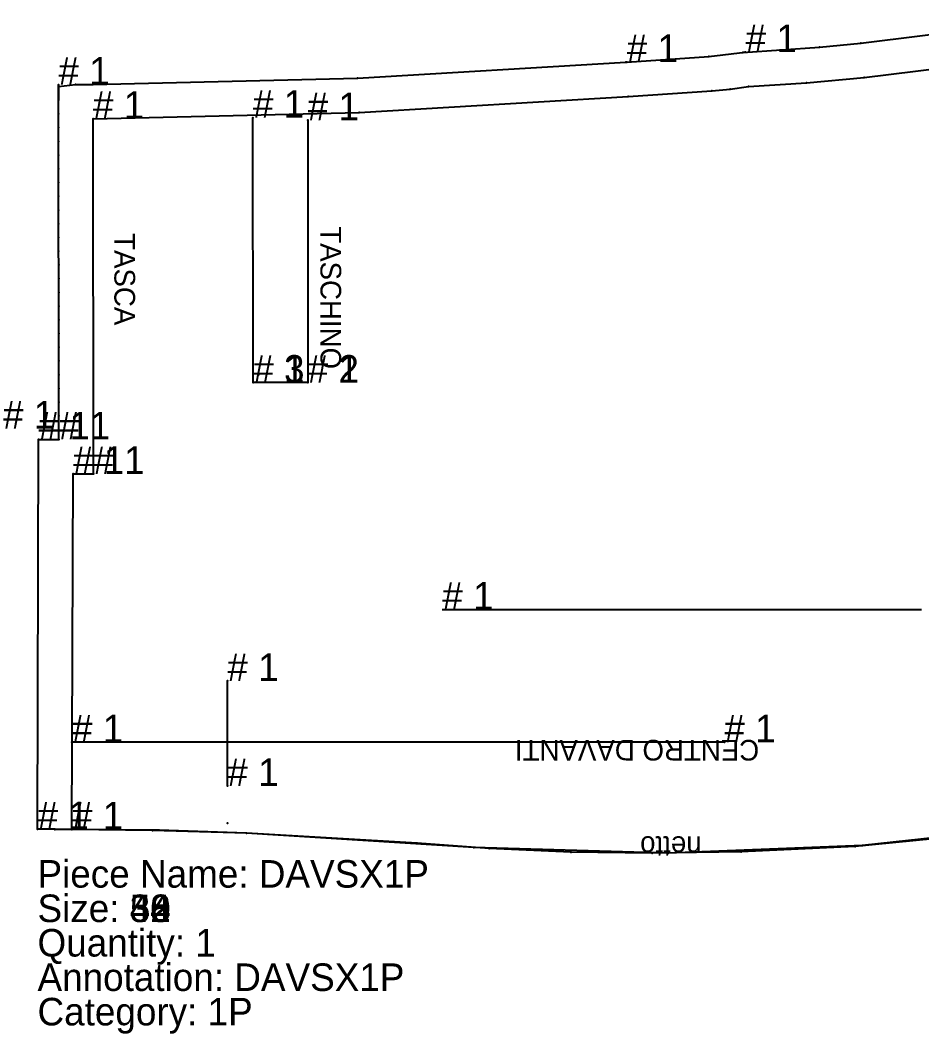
# Model space of a CAD drawing. Extents: x -10 to 11547, y -349 to 304.
# Drawn here: x 825.3 to 1086.8, y -183.3 to 110.9 of the extents above; entities that cross this region are included whole.
import ezdxf

# ---------------------------------------------------------------- set-up
doc = ezdxf.new("R2010")
doc.units = 0

# ---------------------------------------------------------------- blocks, each defined once
blk = doc.blocks.new('DAVDX1P-S_42')
at = {"layer": '1'}
blk.add_text('# 1', height=8, dxfattribs=at).set_placement((319.065, -106.329))
at = {"layer": '2'}
blk.add_text('# 1', height=8, dxfattribs=at).set_placement((319.065, -106.329))
blk = doc.blocks.new('DAVSX1P-S_38')
at = {"layer": '1'}
blk.add_lwpolyline([(72.8167, -26.9005), (38.3084, -30.2476), (5.2725, -31.8215), (-20.5552, -32.1835), (-44.1084, -31.8762), (-67.8733, -30.8505), (-88.785, -29.3257), (-138.3, -26.4), (-165.5678, -25.5827), (-188.9, -25.3), (-193.8999, -25.2815), (-198.8999, -25.2631), (-198.571, 87.9), (-192.7097, 87.9), (-192.7164, 94.751), (-192.7202, 98.7357), (-192.7241, 102.7204), (-192.728, 106.7051), (-192.7318, 110.6899), (-192.7357, 114.6745), (-192.7396, 118.6593), (-192.7434, 122.644), (-192.7473, 126.6287), (-192.7511, 130.6134), (-192.755, 134.5981), (-192.7589, 138.5828), (-192.7627, 142.5675), (-192.7666, 146.5523), (-192.7704, 150.5369), (-192.7743, 154.5217), (-192.7782, 158.5064), (-192.782, 162.4911), (-192.7859, 166.4758), (-192.7898, 170.4605), (-192.7936, 174.4452), (-192.7975, 178.4299), (-192.8014, 182.4146), (-192.8096, 190.9063), (-192.8052, 186.3994), (-192.8091, 190.384), (-187.8518, 190.9529), (-182.894, 190.9996), (-106.0637, 192.7892), (-28.1545, 197.4786), (-27.9164, 197.4911), (-4.0829, 199.062), (6.4145, 200.3513), (6.5699, 200.36), (5.7199, 200.2451), (27.9806, 201.813), (39.9579, 202.9457), (93.6372, 209.6067)], dxfattribs=at)
at = {"layer": '13'}
for p in [(-134.8, 106.7), (-143.8, -23.5)]:
    blk.add_point(p, dxfattribs=at)
at = {"layer": '14'}
blk.add_lwpolyline([(92.1267, -24.3317), (40.5, -30), (-15.8897, -32.2015), (-72.3, -30.6), (-138.3, -26.4), (-163.5931, -25.5503), (-188.9, -25.3), (-188.6001, 77.9), (-182.7, 77.9), (-182.8, 181), (-105.6, 182.8), (-27.5, 187.5), (-3.2, 189.1), (2.112, 189.6462), (7.4, 190.4), (24.2178, 191.4602), (41, 193), (95, 199.7)], dxfattribs=at)
at = {"layer": '2'}
for p in [(6.4145, 200.3513), (39.9579, 202.9457), (-28.1545, 197.4786), (-4.0829, 199.062), (-106.0637, 192.7892), (41, 193), (-192.8096, 190.9063), (-187.8518, 190.9529), (-182.894, 190.9996), (-3.2, 189.1), (7.4, 190.4), (-27.5, 187.5), (-105.6, 182.8), (-182.8, 181), (-136.4, 181.3), (-120.5, 180.6), (-136.3, 104.4), (-136.3, 104.4), (-120.5, 104.4), (-120.5, 104.4), (-198.571, 87.9), (-192.7097, 87.9), (-188.6001, 77.9), (-182.7, 77.9), (-143.8, 17.8), (-188.9, 0), (0.4, 0), (-143.8, -12.7), (-198.8999, -25.2631), (-193.8999, -25.2815), (-188.9, -25.3), (-188.9, -25.3), (-138.3, -26.4), (-138.3, -26.4), (-88.785, -29.3257), (-72.3, -30.6), (-44.1084, -31.8762), (5.2725, -31.8215), (40.5, -30)]:
    blk.add_point(p, dxfattribs=at)
at = {"layer": '3'}
for p in [(5.7199, 200.2451), (6.5699, 200.36), (27.9806, 201.813), (-27.9164, 197.4911), (24.2178, 191.4602), (-192.8091, 190.384), (2.112, 189.6462), (-192.8052, 186.3994), (-192.8014, 182.4146), (-192.7975, 178.4299), (-192.7936, 174.4452), (-192.7898, 170.4605), (-192.7859, 166.4758), (-192.782, 162.4911), (-192.7782, 158.5064), (-192.7743, 154.5217), (-192.7704, 150.5369), (-192.7666, 146.5523), (-192.7627, 142.5675), (-192.7589, 138.5828), (-192.755, 134.5981), (-192.7511, 130.6134), (-192.7473, 126.6287), (-192.7434, 122.644), (-192.7396, 118.6593), (-192.7357, 114.6745), (-192.7318, 110.6899), (-192.728, 106.7051), (-192.7241, 102.7204), (-192.7202, 98.7357), (-192.7164, 94.751), (-165.5678, -25.5827), (-163.5931, -25.5503), (-67.8733, -30.8505), (-20.5552, -32.1835), (-15.8897, -32.2015), (38.3084, -30.2476)]:
    blk.add_point(p, dxfattribs=at)
at = {"layer": '4'}
for p in [(6.5699, 200.36, 10), (-27.9164, 197.4911, 10)]:
    blk.add_point(p, dxfattribs=at)
at = {"layer": '5'}
blk.add_line((0.4, 0), (-188.9, 0), dxfattribs=at)
at = {"layer": '7'}
blk.add_line((-81.4528, 38.498), (57.63, 38.498), dxfattribs=at)
at = {"layer": '8'}
blk.add_line((0.4, 0), (-188.9, 0), dxfattribs=at)
for points in [[(-136.3, 104.4), (-136.4, 181.3)], [(-120.5, 180.6), (-120.5, 104.4)], [(-120.5, 104.4), (-136.3, 104.4)], [(-143.8, -12.7), (-143.8, 17.8)], [(0.4, 0), (-188.9, 0)]]:
    blk.add_lwpolyline(points, dxfattribs=at)
at = {"layer": '1'}
for s, p in [('Piece Name: DAVSX1P', (-198.8999, -42.2094)), ('Size: 38', (-198.8999, -52.2094))]:
    blk.add_text(s, height=8, dxfattribs=at).set_placement(p)
at = {"layer": '19'}
for s, rotation, p in [('TASCA', -90, (-176.6, 147.8)), ('TASCHINO', -90, (-116.8, 149.8)), ('CENTRO DAVANTI', 180, (10.5, 0.7)), ('netto', 180, (-6.2, -27.3))]:
    blk.add_text(s, height=6, rotation=rotation, dxfattribs=at).set_placement(p)
blk = doc.blocks.new('DAVSX1P-S_40')
at = {"layer": '1'}
blk.add_lwpolyline([(72.8167, -26.9005), (38.3084, -30.2476), (5.2725, -31.8215), (-20.5552, -32.1835), (-44.1084, -31.8762), (-67.8733, -30.8505), (-88.785, -29.3257), (-138.3, -26.4), (-165.5678, -25.5827), (-188.9, -25.3), (-193.8999, -25.2815), (-198.8999, -25.2631), (-198.571, 87.9), (-192.7097, 87.9), (-192.7164, 94.751), (-192.7202, 98.7357), (-192.7241, 102.7204), (-192.728, 106.7051), (-192.7318, 110.6899), (-192.7357, 114.6745), (-192.7396, 118.6593), (-192.7434, 122.644), (-192.7473, 126.6287), (-192.7511, 130.6134), (-192.755, 134.5981), (-192.7589, 138.5828), (-192.7627, 142.5675), (-192.7666, 146.5523), (-192.7704, 150.5369), (-192.7743, 154.5217), (-192.7782, 158.5064), (-192.782, 162.4911), (-192.7859, 166.4758), (-192.7898, 170.4605), (-192.7936, 174.4452), (-192.7975, 178.4299), (-192.8014, 182.4146), (-192.8096, 190.9063), (-192.8052, 186.3994), (-192.8091, 190.384), (-187.8518, 190.9529), (-182.894, 190.9996), (-106.0637, 192.7892), (-28.1545, 197.4786), (-27.9164, 197.4911), (-4.0829, 199.062), (6.4145, 200.3513), (6.5699, 200.36), (5.7199, 200.2451), (27.9806, 201.813), (39.9579, 202.9457), (93.6372, 209.6067)], dxfattribs=at)
at = {"layer": '13'}
for p in [(-134.8, 106.7), (-143.8, -23.5)]:
    blk.add_point(p, dxfattribs=at)
at = {"layer": '14'}
blk.add_lwpolyline([(92.1267, -24.3317), (40.5, -30), (-15.8897, -32.2015), (-72.3, -30.6), (-138.3, -26.4), (-163.5931, -25.5503), (-188.9, -25.3), (-188.6001, 77.9), (-182.7, 77.9), (-182.8, 181), (-105.6, 182.8), (-27.5, 187.5), (-3.2, 189.1), (2.112, 189.6462), (7.4, 190.4), (24.2178, 191.4602), (41, 193), (95, 199.7)], dxfattribs=at)
at = {"layer": '2'}
for p in [(6.4145, 200.3513), (39.9579, 202.9457), (-28.1545, 197.4786), (-4.0829, 199.062), (-106.0637, 192.7892), (41, 193), (-192.8096, 190.9063), (-187.8518, 190.9529), (-182.894, 190.9996), (-3.2, 189.1), (7.4, 190.4), (-27.5, 187.5), (-105.6, 182.8), (-182.8, 181), (-136.4, 181.3), (-120.5, 180.6), (-136.3, 104.4), (-136.3, 104.4), (-120.5, 104.4), (-120.5, 104.4), (-198.571, 87.9), (-192.7097, 87.9), (-188.6001, 77.9), (-182.7, 77.9), (-143.8, 17.8), (-188.9, 0), (0.4, 0), (-143.8, -12.7), (-198.8999, -25.2631), (-193.8999, -25.2815), (-188.9, -25.3), (-188.9, -25.3), (-138.3, -26.4), (-138.3, -26.4), (-88.785, -29.3257), (-72.3, -30.6), (-44.1084, -31.8762), (5.2725, -31.8215), (40.5, -30)]:
    blk.add_point(p, dxfattribs=at)
at = {"layer": '3'}
for p in [(5.7199, 200.2451), (6.5699, 200.36), (27.9806, 201.813), (-27.9164, 197.4911), (24.2178, 191.4602), (-192.8091, 190.384), (2.112, 189.6462), (-192.8052, 186.3994), (-192.8014, 182.4146), (-192.7975, 178.4299), (-192.7936, 174.4452), (-192.7898, 170.4605), (-192.7859, 166.4758), (-192.782, 162.4911), (-192.7782, 158.5064), (-192.7743, 154.5217), (-192.7704, 150.5369), (-192.7666, 146.5523), (-192.7627, 142.5675), (-192.7589, 138.5828), (-192.755, 134.5981), (-192.7511, 130.6134), (-192.7473, 126.6287), (-192.7434, 122.644), (-192.7396, 118.6593), (-192.7357, 114.6745), (-192.7318, 110.6899), (-192.728, 106.7051), (-192.7241, 102.7204), (-192.7202, 98.7357), (-192.7164, 94.751), (-165.5678, -25.5827), (-163.5931, -25.5503), (-67.8733, -30.8505), (-20.5552, -32.1835), (-15.8897, -32.2015), (38.3084, -30.2476)]:
    blk.add_point(p, dxfattribs=at)
at = {"layer": '4'}
for p in [(6.5699, 200.36, 10), (-27.9164, 197.4911, 10)]:
    blk.add_point(p, dxfattribs=at)
at = {"layer": '5'}
blk.add_line((0.4, 0), (-188.9, 0), dxfattribs=at)
at = {"layer": '7'}
blk.add_line((-81.4528, 38.498), (57.63, 38.498), dxfattribs=at)
at = {"layer": '8'}
blk.add_line((0.4, 0), (-188.9, 0), dxfattribs=at)
for points in [[(-136.3, 104.4), (-136.4, 181.3)], [(-120.5, 180.6), (-120.5, 104.4)], [(-120.5, 104.4), (-136.3, 104.4)], [(-143.8, -12.7), (-143.8, 17.8)], [(0.4, 0), (-188.9, 0)]]:
    blk.add_lwpolyline(points, dxfattribs=at)
at = {"layer": '1'}
for s, p in [('Piece Name: DAVSX1P', (-198.8999, -42.2094)), ('Size: 40', (-198.8999, -52.2094))]:
    blk.add_text(s, height=8, dxfattribs=at).set_placement(p)
at = {"layer": '19'}
for s, rotation, p in [('TASCA', -90, (-176.6, 147.8)), ('TASCHINO', -90, (-116.8, 149.8)), ('CENTRO DAVANTI', 180, (10.5, 0.7)), ('netto', 180, (-6.2, -27.3))]:
    blk.add_text(s, height=6, rotation=rotation, dxfattribs=at).set_placement(p)
blk = doc.blocks.new('DAVSX1P-S_42')
at = {"layer": '1'}
blk.add_lwpolyline([(72.817, -26.901), (38.308, -30.248), (5.272, -31.822), (-20.555, -32.183), (-44.108, -31.876), (-67.873, -30.85), (-88.785, -29.326), (-138.3, -26.4), (-165.568, -25.583), (-188.9001, -25.3), (-193.9, -25.282), (-198.9, -25.263), (-198.571, 87.9), (-192.71, 87.9), (-192.716, 94.751), (-192.72, 98.736), (-192.724, 102.72), (-192.728, 106.705), (-192.732, 110.69), (-192.736, 114.675), (-192.74, 118.659), (-192.743, 122.644), (-192.747, 126.629), (-192.751, 130.613), (-192.755, 134.598), (-192.759, 138.583), (-192.763, 142.568), (-192.767, 146.552), (-192.77, 150.537), (-192.774, 154.522), (-192.778, 158.506), (-192.782, 162.491), (-192.786, 166.476), (-192.79, 170.461), (-192.794, 174.445), (-192.797, 178.43), (-192.801, 182.415), (-192.81, 190.906), (-192.805, 186.399), (-192.809, 190.384), (-187.852, 190.953), (-182.894, 191), (-106.064, 192.789), (-28.154, 197.479), (-27.916, 197.491), (-4.083, 199.062), (6.414, 200.351), (6.57, 200.36), (5.72, 200.245), (27.981, 201.813), (39.958, 202.946), (93.637, 209.607)], dxfattribs=at)
at = {"layer": '13'}
for p in [(-134.8, 106.7), (-143.8, -23.5)]:
    blk.add_point(p, dxfattribs=at)
at = {"layer": '14'}
blk.add_lwpolyline([(92.127, -24.332), (40.5, -30), (-15.89, -32.202), (-72.3, -30.6), (-138.3, -26.4), (-163.593, -25.55), (-188.9, -25.3), (-188.6, 77.9), (-182.7, 77.9), (-182.8, 181), (-105.6, 182.8), (-27.5, 187.5), (-3.2, 189.1), (2.112, 189.646), (7.4, 190.4), (24.218, 191.46), (41, 193), (95, 199.7)], dxfattribs=at)
at = {"layer": '2'}
for p in [(6.414, 200.351), (39.958, 202.946), (-28.154, 197.479), (-4.083, 199.062), (-106.064, 192.789), (41, 193), (-192.81, 190.906), (-187.852, 190.953), (-182.894, 191), (-3.2, 189.1), (7.4, 190.4), (-27.5, 187.5), (-105.6, 182.8), (-182.8, 181), (-136.4, 181.3), (-120.5, 180.6), (-136.3, 104.4), (-136.2999, 104.4), (-120.5, 104.4001), (-120.5, 104.4), (-198.571, 87.9), (-192.71, 87.9), (-188.6, 77.9), (-182.7, 77.9), (-143.8, 17.8), (-188.9, 0), (0.4, 0), (-143.8, -12.7), (-198.9, -25.263), (-193.9, -25.282), (-188.9001, -25.3), (-188.9, -25.3), (-138.3, -26.4), (-138.3, -26.4), (-88.785, -29.326), (-72.3, -30.6), (-44.108, -31.876), (5.272, -31.822), (40.5, -30)]:
    blk.add_point(p, dxfattribs=at)
at = {"layer": '3'}
for p in [(5.72, 200.245), (6.57, 200.36), (27.981, 201.813), (-27.916, 197.491), (24.218, 191.46), (-192.809, 190.384), (2.112, 189.646), (-192.805, 186.399), (-192.801, 182.415), (-192.797, 178.43), (-192.794, 174.445), (-192.79, 170.461), (-192.786, 166.476), (-192.782, 162.491), (-192.778, 158.506), (-192.774, 154.522), (-192.77, 150.537), (-192.767, 146.552), (-192.763, 142.568), (-192.759, 138.583), (-192.755, 134.598), (-192.751, 130.613), (-192.747, 126.629), (-192.743, 122.644), (-192.74, 118.659), (-192.736, 114.675), (-192.732, 110.69), (-192.728, 106.705), (-192.724, 102.72), (-192.72, 98.736), (-192.716, 94.751), (-165.568, -25.583), (-163.593, -25.55), (-67.873, -30.85), (-20.555, -32.183), (-15.89, -32.202), (38.308, -30.248)]:
    blk.add_point(p, dxfattribs=at)
at = {"layer": '4'}
for p in [(6.57, 200.36, 10), (-27.916, 197.491, 10)]:
    blk.add_point(p, dxfattribs=at)
at = {"layer": '5'}
blk.add_line((0.4, 0), (-188.9, 0), dxfattribs=at)
at = {"layer": '7'}
blk.add_line((-81.453, 38.498), (57.63, 38.498), dxfattribs=at)
at = {"layer": '8'}
blk.add_line((0.4, 0), (-188.9, 0), dxfattribs=at)
for points in [[(-136.3, 104.4), (-136.4, 181.3)], [(-120.5, 180.6), (-120.5, 104.4001)], [(-120.5, 104.4), (-136.2999, 104.4)], [(-143.8, -12.7), (-143.8, 17.8)], [(0.4, 0), (-188.9, 0)]]:
    blk.add_lwpolyline(points, dxfattribs=at)
at = {"layer": '1'}
for s, p in [('# 1', (6.57, 200.36)), ('# 1', (-27.916, 197.491)), ('# 1', (-192.81, 190.906)), ('# 1', (-198.571, 87.9)), ('# 1', (-192.71, 87.9)), ('# 1', (-198.9, -25.263)), ('Piece Name: DAVSX1P', (-198.8999, -42.2094)), ('Size: 42', (-198.8999, -52.2094)), ('Quantity: 1', (-198.8999, -62.2094)), ('Annotation: DAVSX1P', (-198.8999, -72.2094)), ('Category: 1P', (-198.8999, -82.2094))]:
    blk.add_text(s, height=8, dxfattribs=at).set_placement(p)
at = {"layer": '14'}
for p in [(-182.8, 181), (-188.6, 77.9), (-182.7, 77.9), (-188.9, -25.3)]:
    blk.add_text('# 1', height=8, dxfattribs=at).set_placement(p)
at = {"layer": '19'}
for s, rotation, p in [('TASCA', -90, (-176.6, 147.8)), ('TASCHINO', -90, (-116.8, 149.8)), ('CENTRO DAVANTI', 180, (10.5, 0.7)), ('netto', 180, (-6.2, -27.3))]:
    blk.add_text(s, height=6, rotation=rotation, dxfattribs=at).set_placement(p)
at = {"layer": '2'}
for s, p in [('# 1', (-192.81, 190.906)), ('# 1', (-182.8, 181)), ('# 1', (-136.4, 181.3)), ('# 1', (-120.5, 180.6)), ('# 1', (-136.3, 104.4)), ('# 3', (-136.2999, 104.4)), ('# 2', (-120.5, 104.4001)), ('# 1', (-120.5, 104.4)), ('# 1', (-198.571, 87.9)), ('# 1', (-192.71, 87.9)), ('# 1', (-188.6, 77.9)), ('# 1', (-182.7, 77.9)), ('# 1', (-143.8, 17.8)), ('# 1', (-188.9, 0)), ('# 1', (0.4, 0)), ('# 1', (-143.8, -12.7)), ('# 1', (-198.9, -25.263)), ('# 1', (-188.9, -25.3))]:
    blk.add_text(s, height=8, dxfattribs=at).set_placement(p)
at = {"layer": '3'}
for p in [(6.57, 200.36), (-27.916, 197.491)]:
    blk.add_text('# 1', height=8, dxfattribs=at).set_placement(p)
at = {"layer": '4'}
for p in [(6.57, 200.36), (-27.916, 197.491)]:
    blk.add_text('# 1', height=8, dxfattribs=at).set_placement(p)
at = {"layer": '5'}
for p in [(-188.9, 0), (0.4, 0)]:
    blk.add_text('# 1', height=8, dxfattribs=at).set_placement(p)
at = {"layer": '7'}
blk.add_text('# 1', height=8, dxfattribs=at).set_placement((-81.453, 38.498))
at = {"layer": '8'}
for s, p in [('# 1', (-136.4, 181.3)), ('# 1', (-120.5, 180.6)), ('# 1', (-136.3, 104.4)), ('# 3', (-136.2999, 104.4)), ('# 2', (-120.5, 104.4001)), ('# 1', (-120.5, 104.4)), ('# 1', (-143.8, 17.8)), ('# 1', (-188.9, 0)), ('# 1', (-188.9, 0)), ('# 1', (0.4, 0)), ('# 1', (0.4, 0)), ('# 1', (-143.8, -12.7))]:
    blk.add_text(s, height=8, dxfattribs=at).set_placement(p)
blk = doc.blocks.new('DAVSX1P-S_44')
at = {"layer": '1'}
blk.add_lwpolyline([(72.8167, -26.9005), (38.3084, -30.2476), (5.2725, -31.8215), (-20.5552, -32.1835), (-44.1084, -31.8762), (-67.8733, -30.8505), (-88.785, -29.3257), (-138.3, -26.4), (-165.5678, -25.5827), (-188.9, -25.3), (-193.8999, -25.2815), (-198.8999, -25.2631), (-198.571, 87.9), (-192.7097, 87.9), (-192.7164, 94.751), (-192.7202, 98.7357), (-192.7241, 102.7204), (-192.728, 106.7051), (-192.7318, 110.6899), (-192.7357, 114.6745), (-192.7396, 118.6593), (-192.7434, 122.644), (-192.7473, 126.6287), (-192.7511, 130.6134), (-192.755, 134.5981), (-192.7589, 138.5828), (-192.7627, 142.5675), (-192.7666, 146.5523), (-192.7704, 150.5369), (-192.7743, 154.5217), (-192.7782, 158.5064), (-192.782, 162.4911), (-192.7859, 166.4758), (-192.7898, 170.4605), (-192.7936, 174.4452), (-192.7975, 178.4299), (-192.8014, 182.4146), (-192.8096, 190.9063), (-192.8052, 186.3994), (-192.8091, 190.384), (-187.8518, 190.9529), (-182.894, 190.9996), (-106.0637, 192.7892), (-28.1545, 197.4786), (-27.9164, 197.4911), (-4.0829, 199.062), (6.4145, 200.3513), (6.5699, 200.36), (5.7199, 200.2451), (27.9806, 201.813), (39.9579, 202.9457), (93.6372, 209.6067)], dxfattribs=at)
at = {"layer": '13'}
for p in [(-134.8, 106.7), (-143.8, -23.5)]:
    blk.add_point(p, dxfattribs=at)
at = {"layer": '14'}
blk.add_lwpolyline([(92.1267, -24.3317), (40.5, -30), (-15.8897, -32.2015), (-72.3, -30.6), (-138.3, -26.4), (-163.5931, -25.5503), (-188.9, -25.3), (-188.6001, 77.9), (-182.7, 77.9), (-182.8, 181), (-105.6, 182.8), (-27.5, 187.5), (-3.2, 189.1), (2.112, 189.6462), (7.4, 190.4), (24.2178, 191.4602), (41, 193), (95, 199.7)], dxfattribs=at)
at = {"layer": '2'}
for p in [(6.4145, 200.3513), (39.9579, 202.9457), (-28.1545, 197.4786), (-4.0829, 199.062), (-106.0637, 192.7892), (41, 193), (-192.8096, 190.9063), (-187.8518, 190.9529), (-182.894, 190.9996), (-3.2, 189.1), (7.4, 190.4), (-27.5, 187.5), (-105.6, 182.8), (-182.8, 181), (-136.4, 181.3), (-120.5, 180.6), (-136.3, 104.4), (-136.3, 104.4), (-120.5, 104.4), (-120.5, 104.4), (-198.571, 87.9), (-192.7097, 87.9), (-188.6001, 77.9), (-182.7, 77.9), (-143.8, 17.8), (-188.9, 0), (0.4, 0), (-143.8, -12.7), (-198.8999, -25.2631), (-193.8999, -25.2815), (-188.9, -25.3), (-188.9, -25.3), (-138.3, -26.4), (-138.3, -26.4), (-88.785, -29.3257), (-72.3, -30.6), (-44.1084, -31.8762), (5.2725, -31.8215), (40.5, -30)]:
    blk.add_point(p, dxfattribs=at)
at = {"layer": '3'}
for p in [(5.7199, 200.2451), (6.5699, 200.36), (27.9806, 201.813), (-27.9164, 197.4911), (24.2178, 191.4602), (-192.8091, 190.384), (2.112, 189.6462), (-192.8052, 186.3994), (-192.8014, 182.4146), (-192.7975, 178.4299), (-192.7936, 174.4452), (-192.7898, 170.4605), (-192.7859, 166.4758), (-192.782, 162.4911), (-192.7782, 158.5064), (-192.7743, 154.5217), (-192.7704, 150.5369), (-192.7666, 146.5523), (-192.7627, 142.5675), (-192.7589, 138.5828), (-192.755, 134.5981), (-192.7511, 130.6134), (-192.7473, 126.6287), (-192.7434, 122.644), (-192.7396, 118.6593), (-192.7357, 114.6745), (-192.7318, 110.6899), (-192.728, 106.7051), (-192.7241, 102.7204), (-192.7202, 98.7357), (-192.7164, 94.751), (-165.5678, -25.5827), (-163.5931, -25.5503), (-67.8733, -30.8505), (-20.5552, -32.1835), (-15.8897, -32.2015), (38.3084, -30.2476)]:
    blk.add_point(p, dxfattribs=at)
at = {"layer": '4'}
for p in [(6.5699, 200.36, 10), (-27.9164, 197.4911, 10)]:
    blk.add_point(p, dxfattribs=at)
at = {"layer": '5'}
blk.add_line((0.4, 0), (-188.9, 0), dxfattribs=at)
at = {"layer": '7'}
blk.add_line((-81.4528, 38.498), (57.63, 38.498), dxfattribs=at)
at = {"layer": '8'}
blk.add_line((0.4, 0), (-188.9, 0), dxfattribs=at)
for points in [[(-136.3, 104.4), (-136.4, 181.3)], [(-120.5, 180.6), (-120.5, 104.4)], [(-120.5, 104.4), (-136.3, 104.4)], [(-143.8, -12.7), (-143.8, 17.8)], [(0.4, 0), (-188.9, 0)]]:
    blk.add_lwpolyline(points, dxfattribs=at)
at = {"layer": '1'}
for s, p in [('Piece Name: DAVSX1P', (-198.8999, -42.2094)), ('Size: 44', (-198.8999, -52.2094))]:
    blk.add_text(s, height=8, dxfattribs=at).set_placement(p)
at = {"layer": '19'}
for s, rotation, p in [('TASCA', -90, (-176.6, 147.8)), ('TASCHINO', -90, (-116.8, 149.8)), ('CENTRO DAVANTI', 180, (10.5, 0.7)), ('netto', 180, (-6.2, -27.3))]:
    blk.add_text(s, height=6, rotation=rotation, dxfattribs=at).set_placement(p)
blk = doc.blocks.new('DAVSX1P-S_46')
at = {"layer": '1'}
blk.add_lwpolyline([(72.8167, -26.9005), (38.3084, -30.2476), (5.2725, -31.8215), (-20.5552, -32.1835), (-44.1084, -31.8762), (-67.8733, -30.8505), (-88.785, -29.3257), (-138.3, -26.4), (-165.5678, -25.5827), (-188.9, -25.3), (-193.8999, -25.2815), (-198.8999, -25.2631), (-198.571, 87.9), (-192.7097, 87.9), (-192.7164, 94.751), (-192.7202, 98.7357), (-192.7241, 102.7204), (-192.728, 106.7051), (-192.7318, 110.6899), (-192.7357, 114.6745), (-192.7396, 118.6593), (-192.7434, 122.644), (-192.7473, 126.6287), (-192.7511, 130.6134), (-192.755, 134.5981), (-192.7589, 138.5828), (-192.7627, 142.5675), (-192.7666, 146.5523), (-192.7704, 150.5369), (-192.7743, 154.5217), (-192.7782, 158.5064), (-192.782, 162.4911), (-192.7859, 166.4758), (-192.7898, 170.4605), (-192.7936, 174.4452), (-192.7975, 178.4299), (-192.8014, 182.4146), (-192.8096, 190.9063), (-192.8052, 186.3994), (-192.8091, 190.384), (-187.8518, 190.9529), (-182.894, 190.9996), (-106.0637, 192.7892), (-28.1545, 197.4786), (-27.9164, 197.4911), (-4.0829, 199.062), (6.4145, 200.3513), (6.5699, 200.36), (5.7199, 200.2451), (27.9806, 201.813), (39.9579, 202.9457), (93.6372, 209.6067)], dxfattribs=at)
at = {"layer": '13'}
for p in [(-134.8, 106.7), (-143.8, -23.5)]:
    blk.add_point(p, dxfattribs=at)
at = {"layer": '14'}
blk.add_lwpolyline([(92.1267, -24.3317), (40.5, -30), (-15.8897, -32.2015), (-72.3, -30.6), (-138.3, -26.4), (-163.5931, -25.5503), (-188.9, -25.3), (-188.6001, 77.9), (-182.7, 77.9), (-182.8, 181), (-105.6, 182.8), (-27.5, 187.5), (-3.2, 189.1), (2.112, 189.6462), (7.4, 190.4), (24.2178, 191.4602), (41, 193), (95, 199.7)], dxfattribs=at)
at = {"layer": '2'}
for p in [(6.4145, 200.3513), (39.9579, 202.9457), (-28.1545, 197.4786), (-4.0829, 199.062), (-106.0637, 192.7892), (41, 193), (-192.8096, 190.9063), (-187.8518, 190.9529), (-182.894, 190.9996), (-3.2, 189.1), (7.4, 190.4), (-27.5, 187.5), (-105.6, 182.8), (-182.8, 181), (-136.4, 181.3), (-120.5, 180.6), (-136.3, 104.4), (-136.3, 104.4), (-120.5, 104.4), (-120.5, 104.4), (-198.571, 87.9), (-192.7097, 87.9), (-188.6001, 77.9), (-182.7, 77.9), (-143.8, 17.8), (-188.9, 0), (0.4, 0), (-143.8, -12.7), (-198.8999, -25.2631), (-193.8999, -25.2815), (-188.9, -25.3), (-188.9, -25.3), (-138.3, -26.4), (-138.3, -26.4), (-88.785, -29.3257), (-72.3, -30.6), (-44.1084, -31.8762), (5.2725, -31.8215), (40.5, -30)]:
    blk.add_point(p, dxfattribs=at)
at = {"layer": '3'}
for p in [(5.7199, 200.2451), (6.5699, 200.36), (27.9806, 201.813), (-27.9164, 197.4911), (24.2178, 191.4602), (-192.8091, 190.384), (2.112, 189.6462), (-192.8052, 186.3994), (-192.8014, 182.4146), (-192.7975, 178.4299), (-192.7936, 174.4452), (-192.7898, 170.4605), (-192.7859, 166.4758), (-192.782, 162.4911), (-192.7782, 158.5064), (-192.7743, 154.5217), (-192.7704, 150.5369), (-192.7666, 146.5523), (-192.7627, 142.5675), (-192.7589, 138.5828), (-192.755, 134.5981), (-192.7511, 130.6134), (-192.7473, 126.6287), (-192.7434, 122.644), (-192.7396, 118.6593), (-192.7357, 114.6745), (-192.7318, 110.6899), (-192.728, 106.7051), (-192.7241, 102.7204), (-192.7202, 98.7357), (-192.7164, 94.751), (-165.5678, -25.5827), (-163.5931, -25.5503), (-67.8733, -30.8505), (-20.5552, -32.1835), (-15.8897, -32.2015), (38.3084, -30.2476)]:
    blk.add_point(p, dxfattribs=at)
at = {"layer": '4'}
for p in [(6.5699, 200.36, 10), (-27.9164, 197.4911, 10)]:
    blk.add_point(p, dxfattribs=at)
at = {"layer": '5'}
blk.add_line((0.4, 0), (-188.9, 0), dxfattribs=at)
at = {"layer": '7'}
blk.add_line((-81.4528, 38.498), (57.63, 38.498), dxfattribs=at)
at = {"layer": '8'}
blk.add_line((0.4, 0), (-188.9, 0), dxfattribs=at)
for points in [[(-136.3, 104.4), (-136.4, 181.3)], [(-120.5, 180.6), (-120.5, 104.4)], [(-120.5, 104.4), (-136.3, 104.4)], [(-143.8, -12.7), (-143.8, 17.8)], [(0.4, 0), (-188.9, 0)]]:
    blk.add_lwpolyline(points, dxfattribs=at)
at = {"layer": '1'}
for s, p in [('Piece Name: DAVSX1P', (-198.8999, -42.2094)), ('Size: 46', (-198.8999, -52.2094))]:
    blk.add_text(s, height=8, dxfattribs=at).set_placement(p)
at = {"layer": '19'}
for s, rotation, p in [('TASCA', -90, (-176.6, 147.8)), ('TASCHINO', -90, (-116.8, 149.8)), ('CENTRO DAVANTI', 180, (10.5, 0.7)), ('netto', 180, (-6.2, -27.3))]:
    blk.add_text(s, height=6, rotation=rotation, dxfattribs=at).set_placement(p)
blk = doc.blocks.new('DAVSX1P-S_48')
at = {"layer": '1'}
blk.add_lwpolyline([(72.8167, -26.9005), (38.3084, -30.2476), (5.2725, -31.8215), (-20.5552, -32.1835), (-44.1084, -31.8762), (-67.8733, -30.8505), (-88.785, -29.3257), (-138.3, -26.4), (-165.5678, -25.5827), (-188.9, -25.3), (-193.8999, -25.2815), (-198.8999, -25.2631), (-198.571, 87.9), (-192.7097, 87.9), (-192.7164, 94.751), (-192.7202, 98.7357), (-192.7241, 102.7204), (-192.728, 106.7051), (-192.7318, 110.6899), (-192.7357, 114.6745), (-192.7396, 118.6593), (-192.7434, 122.644), (-192.7473, 126.6287), (-192.7511, 130.6134), (-192.755, 134.5981), (-192.7589, 138.5828), (-192.7627, 142.5675), (-192.7666, 146.5523), (-192.7704, 150.5369), (-192.7743, 154.5217), (-192.7782, 158.5064), (-192.782, 162.4911), (-192.7859, 166.4758), (-192.7898, 170.4605), (-192.7936, 174.4452), (-192.7975, 178.4299), (-192.8014, 182.4146), (-192.8096, 190.9063), (-192.8052, 186.3994), (-192.8091, 190.384), (-187.8518, 190.9529), (-182.894, 190.9996), (-106.0637, 192.7892), (-28.1545, 197.4786), (-27.9164, 197.4911), (-4.0829, 199.062), (6.4145, 200.3513), (6.5699, 200.36), (5.7199, 200.2451), (27.9806, 201.813), (39.9579, 202.9457), (93.6372, 209.6067)], dxfattribs=at)
at = {"layer": '13'}
for p in [(-134.8, 106.7), (-143.8, -23.5)]:
    blk.add_point(p, dxfattribs=at)
at = {"layer": '14'}
blk.add_lwpolyline([(92.1267, -24.3317), (40.5, -30), (-15.8897, -32.2015), (-72.3, -30.6), (-138.3, -26.4), (-163.5931, -25.5503), (-188.9, -25.3), (-188.6001, 77.9), (-182.7, 77.9), (-182.8, 181), (-105.6, 182.8), (-27.5, 187.5), (-3.2, 189.1), (2.112, 189.6462), (7.4, 190.4), (24.2178, 191.4602), (41, 193), (95, 199.7)], dxfattribs=at)
at = {"layer": '2'}
for p in [(6.4145, 200.3513), (39.9579, 202.9457), (-28.1545, 197.4786), (-4.0829, 199.062), (-106.0637, 192.7892), (41, 193), (-192.8096, 190.9063), (-187.8518, 190.9529), (-182.894, 190.9996), (-3.2, 189.1), (7.4, 190.4), (-27.5, 187.5), (-105.6, 182.8), (-182.8, 181), (-136.4, 181.3), (-120.5, 180.6), (-136.3, 104.4), (-136.3, 104.4), (-120.5, 104.4), (-120.5, 104.4), (-198.571, 87.9), (-192.7097, 87.9), (-188.6001, 77.9), (-182.7, 77.9), (-143.8, 17.8), (-188.9, 0), (0.4, 0), (-143.8, -12.7), (-198.8999, -25.2631), (-193.8999, -25.2815), (-188.9, -25.3), (-188.9, -25.3), (-138.3, -26.4), (-138.3, -26.4), (-88.785, -29.3257), (-72.3, -30.6), (-44.1084, -31.8762), (5.2725, -31.8215), (40.5, -30)]:
    blk.add_point(p, dxfattribs=at)
at = {"layer": '3'}
for p in [(5.7199, 200.2451), (6.5699, 200.36), (27.9806, 201.813), (-27.9164, 197.4911), (24.2178, 191.4602), (-192.8091, 190.384), (2.112, 189.6462), (-192.8052, 186.3994), (-192.8014, 182.4146), (-192.7975, 178.4299), (-192.7936, 174.4452), (-192.7898, 170.4605), (-192.7859, 166.4758), (-192.782, 162.4911), (-192.7782, 158.5064), (-192.7743, 154.5217), (-192.7704, 150.5369), (-192.7666, 146.5523), (-192.7627, 142.5675), (-192.7589, 138.5828), (-192.755, 134.5981), (-192.7511, 130.6134), (-192.7473, 126.6287), (-192.7434, 122.644), (-192.7396, 118.6593), (-192.7357, 114.6745), (-192.7318, 110.6899), (-192.728, 106.7051), (-192.7241, 102.7204), (-192.7202, 98.7357), (-192.7164, 94.751), (-165.5678, -25.5827), (-163.5931, -25.5503), (-67.8733, -30.8505), (-20.5552, -32.1835), (-15.8897, -32.2015), (38.3084, -30.2476)]:
    blk.add_point(p, dxfattribs=at)
at = {"layer": '4'}
for p in [(6.5699, 200.36, 10), (-27.9164, 197.4911, 10)]:
    blk.add_point(p, dxfattribs=at)
at = {"layer": '5'}
blk.add_line((0.4, 0), (-188.9, 0), dxfattribs=at)
at = {"layer": '7'}
blk.add_line((-81.4528, 38.498), (57.63, 38.498), dxfattribs=at)
at = {"layer": '8'}
blk.add_line((0.4, 0), (-188.9, 0), dxfattribs=at)
for points in [[(-136.3, 104.4), (-136.4, 181.3)], [(-120.5, 180.6), (-120.5, 104.4)], [(-120.5, 104.4), (-136.3, 104.4)], [(-143.8, -12.7), (-143.8, 17.8)], [(0.4, 0), (-188.9, 0)]]:
    blk.add_lwpolyline(points, dxfattribs=at)
at = {"layer": '1'}
for s, p in [('Piece Name: DAVSX1P', (-198.8999, -42.2094)), ('Size: 48', (-198.8999, -52.2094))]:
    blk.add_text(s, height=8, dxfattribs=at).set_placement(p)
at = {"layer": '19'}
for s, rotation, p in [('TASCA', -90, (-176.6, 147.8)), ('TASCHINO', -90, (-116.8, 149.8)), ('CENTRO DAVANTI', 180, (10.5, 0.7)), ('netto', 180, (-6.2, -27.3))]:
    blk.add_text(s, height=6, rotation=rotation, dxfattribs=at).set_placement(p)
blk = doc.blocks.new('DAVSX1P-S_50')
at = {"layer": '1'}
blk.add_lwpolyline([(72.8167, -26.9005), (38.3084, -30.2476), (5.2725, -31.8215), (-20.5552, -32.1835), (-44.1084, -31.8762), (-67.8733, -30.8505), (-88.785, -29.3257), (-138.3, -26.4), (-165.5678, -25.5827), (-188.9, -25.3), (-193.8999, -25.2815), (-198.8999, -25.2631), (-198.571, 87.9), (-192.7097, 87.9), (-192.7164, 94.751), (-192.7202, 98.7357), (-192.7241, 102.7204), (-192.728, 106.7051), (-192.7318, 110.6899), (-192.7357, 114.6745), (-192.7396, 118.6593), (-192.7434, 122.644), (-192.7473, 126.6287), (-192.7511, 130.6134), (-192.755, 134.5981), (-192.7589, 138.5828), (-192.7627, 142.5675), (-192.7666, 146.5523), (-192.7704, 150.5369), (-192.7743, 154.5217), (-192.7782, 158.5064), (-192.782, 162.4911), (-192.7859, 166.4758), (-192.7898, 170.4605), (-192.7936, 174.4452), (-192.7975, 178.4299), (-192.8014, 182.4146), (-192.8096, 190.9063), (-192.8052, 186.3994), (-192.8091, 190.384), (-187.8518, 190.9529), (-182.894, 190.9996), (-106.0637, 192.7892), (-28.1545, 197.4786), (-27.9164, 197.4911), (-4.0829, 199.062), (6.4145, 200.3513), (6.5699, 200.36), (5.7199, 200.2451), (27.9806, 201.813), (39.9579, 202.9457), (93.6372, 209.6067)], dxfattribs=at)
at = {"layer": '13'}
for p in [(-134.8, 106.7), (-143.8, -23.5)]:
    blk.add_point(p, dxfattribs=at)
at = {"layer": '14'}
blk.add_lwpolyline([(92.1267, -24.3317), (40.5, -30), (-15.8897, -32.2015), (-72.3, -30.6), (-138.3, -26.4), (-163.5931, -25.5503), (-188.9, -25.3), (-188.6001, 77.9), (-182.7, 77.9), (-182.8, 181), (-105.6, 182.8), (-27.5, 187.5), (-3.2, 189.1), (2.112, 189.6462), (7.4, 190.4), (24.2178, 191.4602), (41, 193), (95, 199.7)], dxfattribs=at)
at = {"layer": '2'}
for p in [(6.4145, 200.3513), (39.9579, 202.9457), (-28.1545, 197.4786), (-4.0829, 199.062), (-106.0637, 192.7892), (41, 193), (-192.8096, 190.9063), (-187.8518, 190.9529), (-182.894, 190.9996), (-3.2, 189.1), (7.4, 190.4), (-27.5, 187.5), (-105.6, 182.8), (-182.8, 181), (-136.4, 181.3), (-120.5, 180.6), (-136.3, 104.4), (-136.3, 104.4), (-120.5, 104.4), (-120.5, 104.4), (-198.571, 87.9), (-192.7097, 87.9), (-188.6001, 77.9), (-182.7, 77.9), (-143.8, 17.8), (-188.9, 0), (0.4, 0), (-143.8, -12.7), (-198.8999, -25.2631), (-193.8999, -25.2815), (-188.9, -25.3), (-188.9, -25.3), (-138.3, -26.4), (-138.3, -26.4), (-88.785, -29.3257), (-72.3, -30.6), (-44.1084, -31.8762), (5.2725, -31.8215), (40.5, -30)]:
    blk.add_point(p, dxfattribs=at)
at = {"layer": '3'}
for p in [(5.7199, 200.2451), (6.5699, 200.36), (27.9806, 201.813), (-27.9164, 197.4911), (24.2178, 191.4602), (-192.8091, 190.384), (2.112, 189.6462), (-192.8052, 186.3994), (-192.8014, 182.4146), (-192.7975, 178.4299), (-192.7936, 174.4452), (-192.7898, 170.4605), (-192.7859, 166.4758), (-192.782, 162.4911), (-192.7782, 158.5064), (-192.7743, 154.5217), (-192.7704, 150.5369), (-192.7666, 146.5523), (-192.7627, 142.5675), (-192.7589, 138.5828), (-192.755, 134.5981), (-192.7511, 130.6134), (-192.7473, 126.6287), (-192.7434, 122.644), (-192.7396, 118.6593), (-192.7357, 114.6745), (-192.7318, 110.6899), (-192.728, 106.7051), (-192.7241, 102.7204), (-192.7202, 98.7357), (-192.7164, 94.751), (-165.5678, -25.5827), (-163.5931, -25.5503), (-67.8733, -30.8505), (-20.5552, -32.1835), (-15.8897, -32.2015), (38.3084, -30.2476)]:
    blk.add_point(p, dxfattribs=at)
at = {"layer": '4'}
for p in [(6.5699, 200.36, 10), (-27.9164, 197.4911, 10)]:
    blk.add_point(p, dxfattribs=at)
at = {"layer": '5'}
blk.add_line((0.4, 0), (-188.9, 0), dxfattribs=at)
at = {"layer": '7'}
blk.add_line((-81.4528, 38.498), (57.63, 38.498), dxfattribs=at)
at = {"layer": '8'}
blk.add_line((0.4, 0), (-188.9, 0), dxfattribs=at)
for points in [[(-136.3, 104.4), (-136.4, 181.3)], [(-120.5, 180.6), (-120.5, 104.4)], [(-120.5, 104.4), (-136.3, 104.4)], [(-143.8, -12.7), (-143.8, 17.8)], [(0.4, 0), (-188.9, 0)]]:
    blk.add_lwpolyline(points, dxfattribs=at)
at = {"layer": '1'}
for s, p in [('Piece Name: DAVSX1P', (-198.8999, -42.2094)), ('Size: 50', (-198.8999, -52.2094))]:
    blk.add_text(s, height=8, dxfattribs=at).set_placement(p)
at = {"layer": '19'}
for s, rotation, p in [('TASCA', -90, (-176.6, 147.8)), ('TASCHINO', -90, (-116.8, 149.8)), ('CENTRO DAVANTI', 180, (10.5, 0.7)), ('netto', 180, (-6.2, -27.3))]:
    blk.add_text(s, height=6, rotation=rotation, dxfattribs=at).set_placement(p)
blk = doc.blocks.new('DAVSX1P-S_52')
at = {"layer": '1'}
blk.add_lwpolyline([(72.8167, -26.9005), (38.3084, -30.2476), (5.2725, -31.8215), (-20.5552, -32.1835), (-44.1084, -31.8762), (-67.8733, -30.8505), (-88.785, -29.3257), (-138.3, -26.4), (-165.5678, -25.5827), (-188.9, -25.3), (-193.8999, -25.2815), (-198.8999, -25.2631), (-198.571, 87.9), (-192.7097, 87.9), (-192.7164, 94.751), (-192.7202, 98.7357), (-192.7241, 102.7204), (-192.728, 106.7051), (-192.7318, 110.6899), (-192.7357, 114.6745), (-192.7396, 118.6593), (-192.7434, 122.644), (-192.7473, 126.6287), (-192.7511, 130.6134), (-192.755, 134.5981), (-192.7589, 138.5828), (-192.7627, 142.5675), (-192.7666, 146.5523), (-192.7704, 150.5369), (-192.7743, 154.5217), (-192.7782, 158.5064), (-192.782, 162.4911), (-192.7859, 166.4758), (-192.7898, 170.4605), (-192.7936, 174.4452), (-192.7975, 178.4299), (-192.8014, 182.4146), (-192.8096, 190.9063), (-192.8052, 186.3994), (-192.8091, 190.384), (-187.8518, 190.9529), (-182.894, 190.9996), (-106.0637, 192.7892), (-28.1545, 197.4786), (-27.9164, 197.4911), (-4.0829, 199.062), (6.4145, 200.3513), (6.5699, 200.36), (5.7199, 200.2451), (27.9806, 201.813), (39.9579, 202.9457), (93.6372, 209.6067)], dxfattribs=at)
at = {"layer": '13'}
for p in [(-134.8, 106.7), (-143.8, -23.5)]:
    blk.add_point(p, dxfattribs=at)
at = {"layer": '14'}
blk.add_lwpolyline([(92.1267, -24.3317), (40.5, -30), (-15.8897, -32.2015), (-72.3, -30.6), (-138.3, -26.4), (-163.5931, -25.5503), (-188.9, -25.3), (-188.6001, 77.9), (-182.7, 77.9), (-182.8, 181), (-105.6, 182.8), (-27.5, 187.5), (-3.2, 189.1), (2.112, 189.6462), (7.4, 190.4), (24.2178, 191.4602), (41, 193), (95, 199.7)], dxfattribs=at)
at = {"layer": '2'}
for p in [(6.4145, 200.3513), (39.9579, 202.9457), (-28.1545, 197.4786), (-4.0829, 199.062), (-106.0637, 192.7892), (41, 193), (-192.8096, 190.9063), (-187.8518, 190.9529), (-182.894, 190.9996), (-3.2, 189.1), (7.4, 190.4), (-27.5, 187.5), (-105.6, 182.8), (-182.8, 181), (-136.4, 181.3), (-120.5, 180.6), (-136.3, 104.4), (-136.3, 104.4), (-120.5, 104.4), (-120.5, 104.4), (-198.571, 87.9), (-192.7097, 87.9), (-188.6001, 77.9), (-182.7, 77.9), (-143.8, 17.8), (-188.9, 0), (0.4, 0), (-143.8, -12.7), (-198.8999, -25.2631), (-193.8999, -25.2815), (-188.9, -25.3), (-188.9, -25.3), (-138.3, -26.4), (-138.3, -26.4), (-88.785, -29.3257), (-72.3, -30.6), (-44.1084, -31.8762), (5.2725, -31.8215), (40.5, -30)]:
    blk.add_point(p, dxfattribs=at)
at = {"layer": '3'}
for p in [(5.7199, 200.2451), (6.5699, 200.36), (27.9806, 201.813), (-27.9164, 197.4911), (24.2178, 191.4602), (-192.8091, 190.384), (2.112, 189.6462), (-192.8052, 186.3994), (-192.8014, 182.4146), (-192.7975, 178.4299), (-192.7936, 174.4452), (-192.7898, 170.4605), (-192.7859, 166.4758), (-192.782, 162.4911), (-192.7782, 158.5064), (-192.7743, 154.5217), (-192.7704, 150.5369), (-192.7666, 146.5523), (-192.7627, 142.5675), (-192.7589, 138.5828), (-192.755, 134.5981), (-192.7511, 130.6134), (-192.7473, 126.6287), (-192.7434, 122.644), (-192.7396, 118.6593), (-192.7357, 114.6745), (-192.7318, 110.6899), (-192.728, 106.7051), (-192.7241, 102.7204), (-192.7202, 98.7357), (-192.7164, 94.751), (-165.5678, -25.5827), (-163.5931, -25.5503), (-67.8733, -30.8505), (-20.5552, -32.1835), (-15.8897, -32.2015), (38.3084, -30.2476)]:
    blk.add_point(p, dxfattribs=at)
at = {"layer": '4'}
for p in [(6.5699, 200.36, 10), (-27.9164, 197.4911, 10)]:
    blk.add_point(p, dxfattribs=at)
at = {"layer": '5'}
blk.add_line((0.4, 0), (-188.9, 0), dxfattribs=at)
at = {"layer": '7'}
blk.add_line((-81.4528, 38.498), (57.63, 38.498), dxfattribs=at)
at = {"layer": '8'}
blk.add_line((0.4, 0), (-188.9, 0), dxfattribs=at)
for points in [[(-136.3, 104.4), (-136.4, 181.3)], [(-120.5, 180.6), (-120.5, 104.4)], [(-120.5, 104.4), (-136.3, 104.4)], [(-143.8, -12.7), (-143.8, 17.8)], [(0.4, 0), (-188.9, 0)]]:
    blk.add_lwpolyline(points, dxfattribs=at)
at = {"layer": '1'}
for s, p in [('Piece Name: DAVSX1P', (-198.8999, -42.2094)), ('Size: 52', (-198.8999, -52.2094))]:
    blk.add_text(s, height=8, dxfattribs=at).set_placement(p)
at = {"layer": '19'}
for s, rotation, p in [('TASCA', -90, (-176.6, 147.8)), ('TASCHINO', -90, (-116.8, 149.8)), ('CENTRO DAVANTI', 180, (10.5, 0.7)), ('netto', 180, (-6.2, -27.3))]:
    blk.add_text(s, height=6, rotation=rotation, dxfattribs=at).set_placement(p)
blk = doc.blocks.new('DAVSX1P-S_54')
at = {"layer": '1'}
blk.add_lwpolyline([(72.8167, -26.9005), (38.3084, -30.2476), (5.2725, -31.8215), (-20.5552, -32.1835), (-44.1084, -31.8762), (-67.8733, -30.8505), (-88.785, -29.3257), (-138.3, -26.4), (-165.5678, -25.5827), (-188.9, -25.3), (-193.8999, -25.2815), (-198.8999, -25.2631), (-198.571, 87.9), (-192.7097, 87.9), (-192.7164, 94.751), (-192.7202, 98.7357), (-192.7241, 102.7204), (-192.728, 106.7051), (-192.7318, 110.6899), (-192.7357, 114.6745), (-192.7396, 118.6593), (-192.7434, 122.644), (-192.7473, 126.6287), (-192.7511, 130.6134), (-192.755, 134.5981), (-192.7589, 138.5828), (-192.7627, 142.5675), (-192.7666, 146.5523), (-192.7704, 150.5369), (-192.7743, 154.5217), (-192.7782, 158.5064), (-192.782, 162.4911), (-192.7859, 166.4758), (-192.7898, 170.4605), (-192.7936, 174.4452), (-192.7975, 178.4299), (-192.8014, 182.4146), (-192.8096, 190.9063), (-192.8052, 186.3994), (-192.8091, 190.384), (-187.8518, 190.9529), (-182.894, 190.9996), (-106.0637, 192.7892), (-28.1545, 197.4786), (-27.9164, 197.4911), (-4.0829, 199.062), (6.4145, 200.3513), (6.5699, 200.36), (5.7199, 200.2451), (27.9806, 201.813), (39.9579, 202.9457), (93.6372, 209.6067)], dxfattribs=at)
at = {"layer": '13'}
for p in [(-134.8, 106.7), (-143.8, -23.5)]:
    blk.add_point(p, dxfattribs=at)
at = {"layer": '14'}
blk.add_lwpolyline([(92.1267, -24.3317), (40.5, -30), (-15.8897, -32.2015), (-72.3, -30.6), (-138.3, -26.4), (-163.5931, -25.5503), (-188.9, -25.3), (-188.6001, 77.9), (-182.7, 77.9), (-182.8, 181), (-105.6, 182.8), (-27.5, 187.5), (-3.2, 189.1), (2.112, 189.6462), (7.4, 190.4), (24.2178, 191.4602), (41, 193), (95, 199.7)], dxfattribs=at)
at = {"layer": '2'}
for p in [(6.4145, 200.3513), (39.9579, 202.9457), (-28.1545, 197.4786), (-4.0829, 199.062), (-106.0637, 192.7892), (41, 193), (-192.8096, 190.9063), (-187.8518, 190.9529), (-182.894, 190.9996), (-3.2, 189.1), (7.4, 190.4), (-27.5, 187.5), (-105.6, 182.8), (-182.8, 181), (-136.4, 181.3), (-120.5, 180.6), (-136.3, 104.4), (-136.3, 104.4), (-120.5, 104.4), (-120.5, 104.4), (-198.571, 87.9), (-192.7097, 87.9), (-188.6001, 77.9), (-182.7, 77.9), (-143.8, 17.8), (-188.9, 0), (0.4, 0), (-143.8, -12.7), (-198.8999, -25.2631), (-193.8999, -25.2815), (-188.9, -25.3), (-188.9, -25.3), (-138.3, -26.4), (-138.3, -26.4), (-88.785, -29.3257), (-72.3, -30.6), (-44.1084, -31.8762), (5.2725, -31.8215), (40.5, -30)]:
    blk.add_point(p, dxfattribs=at)
at = {"layer": '3'}
for p in [(5.7199, 200.2451), (6.5699, 200.36), (27.9806, 201.813), (-27.9164, 197.4911), (24.2178, 191.4602), (-192.8091, 190.384), (2.112, 189.6462), (-192.8052, 186.3994), (-192.8014, 182.4146), (-192.7975, 178.4299), (-192.7936, 174.4452), (-192.7898, 170.4605), (-192.7859, 166.4758), (-192.782, 162.4911), (-192.7782, 158.5064), (-192.7743, 154.5217), (-192.7704, 150.5369), (-192.7666, 146.5523), (-192.7627, 142.5675), (-192.7589, 138.5828), (-192.755, 134.5981), (-192.7511, 130.6134), (-192.7473, 126.6287), (-192.7434, 122.644), (-192.7396, 118.6593), (-192.7357, 114.6745), (-192.7318, 110.6899), (-192.728, 106.7051), (-192.7241, 102.7204), (-192.7202, 98.7357), (-192.7164, 94.751), (-165.5678, -25.5827), (-163.5931, -25.5503), (-67.8733, -30.8505), (-20.5552, -32.1835), (-15.8897, -32.2015), (38.3084, -30.2476)]:
    blk.add_point(p, dxfattribs=at)
at = {"layer": '4'}
for p in [(6.5699, 200.36, 10), (-27.9164, 197.4911, 10)]:
    blk.add_point(p, dxfattribs=at)
at = {"layer": '5'}
blk.add_line((0.4, 0), (-188.9, 0), dxfattribs=at)
at = {"layer": '7'}
blk.add_line((-81.4528, 38.498), (57.63, 38.498), dxfattribs=at)
at = {"layer": '8'}
blk.add_line((0.4, 0), (-188.9, 0), dxfattribs=at)
for points in [[(-136.3, 104.4), (-136.4, 181.3)], [(-120.5, 180.6), (-120.5, 104.4)], [(-120.5, 104.4), (-136.3, 104.4)], [(-143.8, -12.7), (-143.8, 17.8)], [(0.4, 0), (-188.9, 0)]]:
    blk.add_lwpolyline(points, dxfattribs=at)
at = {"layer": '1'}
for s, p in [('Piece Name: DAVSX1P', (-198.8999, -42.2094)), ('Size: 54', (-198.8999, -52.2094))]:
    blk.add_text(s, height=8, dxfattribs=at).set_placement(p)
at = {"layer": '19'}
for s, rotation, p in [('TASCA', -90, (-176.6, 147.8)), ('TASCHINO', -90, (-116.8, 149.8)), ('CENTRO DAVANTI', 180, (10.5, 0.7)), ('netto', 180, (-6.2, -27.3))]:
    blk.add_text(s, height=6, rotation=rotation, dxfattribs=at).set_placement(p)
blk = doc.blocks.new('DAVSX1P-S_56')
at = {"layer": '1'}
blk.add_lwpolyline([(72.8167, -26.9005), (38.3084, -30.2476), (5.2725, -31.8215), (-20.5552, -32.1835), (-44.1084, -31.8762), (-67.8733, -30.8505), (-88.785, -29.3257), (-138.3, -26.4), (-165.5678, -25.5827), (-188.9, -25.3), (-193.8999, -25.2815), (-198.8999, -25.2631), (-198.571, 87.9), (-192.7097, 87.9), (-192.7164, 94.751), (-192.7202, 98.7357), (-192.7241, 102.7204), (-192.728, 106.7051), (-192.7318, 110.6899), (-192.7357, 114.6745), (-192.7396, 118.6593), (-192.7434, 122.644), (-192.7473, 126.6287), (-192.7511, 130.6134), (-192.755, 134.5981), (-192.7589, 138.5828), (-192.7627, 142.5675), (-192.7666, 146.5523), (-192.7704, 150.5369), (-192.7743, 154.5217), (-192.7782, 158.5064), (-192.782, 162.4911), (-192.7859, 166.4758), (-192.7898, 170.4605), (-192.7936, 174.4452), (-192.7975, 178.4299), (-192.8014, 182.4146), (-192.8096, 190.9063), (-192.8052, 186.3994), (-192.8091, 190.384), (-187.8518, 190.9529), (-182.894, 190.9996), (-106.0637, 192.7892), (-28.1545, 197.4786), (-27.9164, 197.4911), (-4.0829, 199.062), (6.4145, 200.3513), (6.5699, 200.36), (5.7199, 200.2451), (27.9806, 201.813), (39.9579, 202.9457), (93.6372, 209.6067)], dxfattribs=at)
at = {"layer": '13'}
for p in [(-134.8, 106.7), (-143.8, -23.5)]:
    blk.add_point(p, dxfattribs=at)
at = {"layer": '14'}
blk.add_lwpolyline([(92.1267, -24.3317), (40.5, -30), (-15.8897, -32.2015), (-72.3, -30.6), (-138.3, -26.4), (-163.5931, -25.5503), (-188.9, -25.3), (-188.6001, 77.9), (-182.7, 77.9), (-182.8, 181), (-105.6, 182.8), (-27.5, 187.5), (-3.2, 189.1), (2.112, 189.6462), (7.4, 190.4), (24.2178, 191.4602), (41, 193), (95, 199.7)], dxfattribs=at)
at = {"layer": '2'}
for p in [(6.4145, 200.3513), (39.9579, 202.9457), (-28.1545, 197.4786), (-4.0829, 199.062), (-106.0637, 192.7892), (41, 193), (-192.8096, 190.9063), (-187.8518, 190.9529), (-182.894, 190.9996), (-3.2, 189.1), (7.4, 190.4), (-27.5, 187.5), (-105.6, 182.8), (-182.8, 181), (-136.4, 181.3), (-120.5, 180.6), (-136.3, 104.4), (-136.3, 104.4), (-120.5, 104.4), (-120.5, 104.4), (-198.571, 87.9), (-192.7097, 87.9), (-188.6001, 77.9), (-182.7, 77.9), (-143.8, 17.8), (-188.9, 0), (0.4, 0), (-143.8, -12.7), (-198.8999, -25.2631), (-193.8999, -25.2815), (-188.9, -25.3), (-188.9, -25.3), (-138.3, -26.4), (-138.3, -26.4), (-88.785, -29.3257), (-72.3, -30.6), (-44.1084, -31.8762), (5.2725, -31.8215), (40.5, -30)]:
    blk.add_point(p, dxfattribs=at)
at = {"layer": '3'}
for p in [(5.7199, 200.2451), (6.5699, 200.36), (27.9806, 201.813), (-27.9164, 197.4911), (24.2178, 191.4602), (-192.8091, 190.384), (2.112, 189.6462), (-192.8052, 186.3994), (-192.8014, 182.4146), (-192.7975, 178.4299), (-192.7936, 174.4452), (-192.7898, 170.4605), (-192.7859, 166.4758), (-192.782, 162.4911), (-192.7782, 158.5064), (-192.7743, 154.5217), (-192.7704, 150.5369), (-192.7666, 146.5523), (-192.7627, 142.5675), (-192.7589, 138.5828), (-192.755, 134.5981), (-192.7511, 130.6134), (-192.7473, 126.6287), (-192.7434, 122.644), (-192.7396, 118.6593), (-192.7357, 114.6745), (-192.7318, 110.6899), (-192.728, 106.7051), (-192.7241, 102.7204), (-192.7202, 98.7357), (-192.7164, 94.751), (-165.5678, -25.5827), (-163.5931, -25.5503), (-67.8733, -30.8505), (-20.5552, -32.1835), (-15.8897, -32.2015), (38.3084, -30.2476)]:
    blk.add_point(p, dxfattribs=at)
at = {"layer": '4'}
for p in [(6.5699, 200.36, 10), (-27.9164, 197.4911, 10)]:
    blk.add_point(p, dxfattribs=at)
at = {"layer": '5'}
blk.add_line((0.4, 0), (-188.9, 0), dxfattribs=at)
at = {"layer": '7'}
blk.add_line((-81.4528, 38.498), (57.63, 38.498), dxfattribs=at)
at = {"layer": '8'}
blk.add_line((0.4, 0), (-188.9, 0), dxfattribs=at)
for points in [[(-136.3, 104.4), (-136.4, 181.3)], [(-120.5, 180.6), (-120.5, 104.4)], [(-120.5, 104.4), (-136.3, 104.4)], [(-143.8, -12.7), (-143.8, 17.8)], [(0.4, 0), (-188.9, 0)]]:
    blk.add_lwpolyline(points, dxfattribs=at)
at = {"layer": '1'}
for s, p in [('Piece Name: DAVSX1P', (-198.8999, -42.2094)), ('Size: 56', (-198.8999, -52.2094))]:
    blk.add_text(s, height=8, dxfattribs=at).set_placement(p)
at = {"layer": '19'}
for s, rotation, p in [('TASCA', -90, (-176.6, 147.8)), ('TASCHINO', -90, (-116.8, 149.8)), ('CENTRO DAVANTI', 180, (10.5, 0.7)), ('netto', 180, (-6.2, -27.3))]:
    blk.add_text(s, height=6, rotation=rotation, dxfattribs=at).set_placement(p)

msp = doc.modelspace()

# ---------------------------------------------------------------- block references
at = {"layer": '1'}
for name, p in [('DAVSX1P-S_42', (1029.156, -98.7057)), ('DAVDX1P-S_42', (501.1915, 98.7116)), ('DAVSX1P-S_38', (1029.156, -98.7057)), ('DAVSX1P-S_40', (1029.156, -98.7057)), ('DAVSX1P-S_44', (1029.156, -98.7057)), ('DAVSX1P-S_46', (1029.156, -98.7057)), ('DAVSX1P-S_48', (1029.156, -98.7057)), ('DAVSX1P-S_50', (1029.156, -98.7057)), ('DAVSX1P-S_52', (1029.156, -98.7057)), ('DAVSX1P-S_54', (1029.156, -98.7057)), ('DAVSX1P-S_56', (1029.156, -98.7057))]:
    msp.add_blockref(name, p, dxfattribs=at)

doc.saveas('drawing.dxf')
